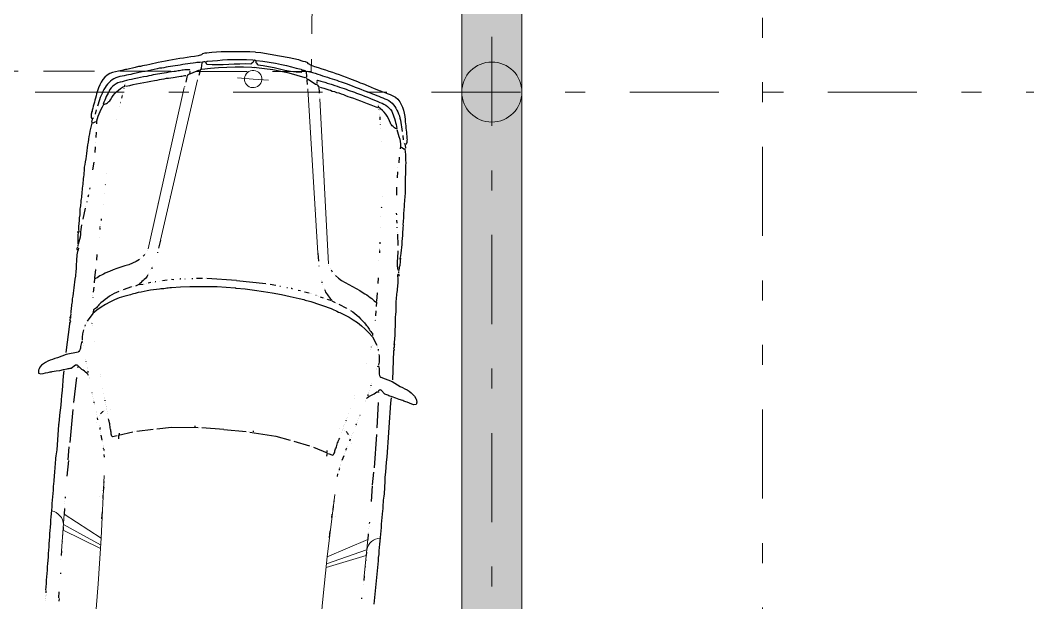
# Model space of a CAD drawing. Header units: metres. Extents: x -45 to 1930, y -347 to 488.
# Drawn here: x -15.81 to -10.75, y -32.16 to -29.25 of the extents above; entities that cross this region are included whole.
import ezdxf

# ---------------------------------------------------------------- set-up
doc = ezdxf.new("R2010")
doc.units = ezdxf.units.M
for name, pattern in [('GETRENNT', [31.75, 12.7, -6.35, 0, -6.35, 0, -6.35]), ('ČERCHOVANÁ', [25.4, 12.7, -6.35, 0, -6.35]), ('ČÁRKOVANÁ', [19.05, 12.7, -6.35])]:
    doc.linetypes.add(name, pattern=pattern)
doc.layers.add('FLOATINGWINDOWS', color=2, linetype='Continuous', plot=False)
for name, color, linetype in [('OSA', 7, 'ČERCHOVANÁ'), ('SRAFY', 3, 'Continuous'), ('zariz.predmety', 203, 'Continuous'), ('ZDIVO', 1, 'Continuous')]:
    doc.layers.add(name, color=color, linetype=linetype)

# ---------------------------------------------------------------- blocks, each defined once
blk = doc.blocks.new('BMW3-PUD')
at = {"lineweight": 0}
for p, q in [((2.5694, 0.7572), (2.3861, 0.7602)), ((2.3861, 0.7602), (2.4905, 0.5663)), ((2.4387, 0.7593), (2.5245, 0.5656)), ((2.4664, 0.7589), (2.5425, 0.5652)), ((1.0314, 0.4512), (0.2143, 0.3401)), ((0.9833, 0.3943), (0.17, 0.2757)), ((0.1432, 0.0776), (0.1432, 0)), ((0.1432, -0.0776), (0.1432, 0)), ((0.9833, -0.3943), (0.17, -0.2757)), ((1.0314, -0.4512), (0.2143, -0.3401)), ((2.3861, -0.7602), (2.4905, -0.5663)), ((2.4387, -0.7593), (2.5245, -0.5656)), ((2.4664, -0.7589), (2.5425, -0.5652)), ((2.5694, -0.7572), (2.3861, -0.7602))]:
    blk.add_line(p, q, dxfattribs=at)
for points in [[(1.5236, 0.7387), (1.5228, 0.7394), (1.5213, 0.7394), (1.5198, 0.7409), (1.519, 0.7424), (1.525, 0.7447), (1.5318, 0.7463), (1.5393, 0.7471), (1.546, 0.7472), (1.5528, 0.748), (1.5595, 0.7489), (1.5663, 0.7512), (1.5715, 0.7543), (1.5722, 0.7558), (1.573, 0.7573), (1.5737, 0.758), (1.5737, 0.758), (1.5902, 0.8161), (1.6115, 0.8584), (1.6159, 0.8704), (1.621, 0.8818), (1.6261, 0.8938), (1.632, 0.9044), (1.6386, 0.915), (1.6468, 0.9249), (1.6549, 0.934), (1.6653, 0.9416), (1.6691, 0.9432), (1.6728, 0.9447), (1.6765, 0.9462), (1.6803, 0.9471), (1.684, 0.9471), (1.6878, 0.9471), (1.6916, 0.9464), (1.6953, 0.9457), (1.697, 0.9345), (1.6948, 0.9232), (1.6905, 0.9111), (1.6876, 0.8991), (1.6855, 0.893), (1.684, 0.8878), (1.6833, 0.8825), (1.6811, 0.878), (1.6768, 0.8592), (1.6725, 0.8411), (1.6675, 0.823), (1.6625, 0.8057), (1.6603, 0.8004), (1.6588, 0.7951), (1.6574, 0.7906), (1.6567, 0.7861), (1.6382, 0.7648), (1.6375, 0.7618), (1.6382, 0.7588), (1.6398, 0.7558), (1.6413, 0.7536), (1.6413, 0.7536), (1.6428, 0.7529), (1.6436, 0.7521), (1.6436, 0.7521)], [(1.0566, 0.7984), (1.0648, 0.8), (1.0738, 0.8016), (1.0821, 0.8025), (1.0911, 0.8033), (1.1001, 0.8035), (1.1083, 0.8036), (1.1173, 0.8037), (1.1264, 0.803), (1.1354, 0.8031), (1.1444, 0.8025), (1.1534, 0.8026), (1.1617, 0.8019), (1.1707, 0.802), (1.1797, 0.8022), (1.1887, 0.8023), (1.1977, 0.8024), (1.212, 0.8033), (1.227, 0.8042), (1.2412, 0.8051), (1.2555, 0.8053), (1.269, 0.8055), (1.2833, 0.8064), (1.2975, 0.8073), (1.311, 0.809), (1.3193, 0.8083), (1.3268, 0.8084), (1.3335, 0.8085), (1.341, 0.8093), (1.3485, 0.8094), (1.356, 0.8103), (1.3636, 0.8104), (1.3718, 0.8104), (1.3756, 0.8105), (1.3786, 0.8105), (1.3816, 0.8106), (1.3853, 0.8106), (1.3883, 0.8099), (1.3914, 0.8099), (1.3951, 0.81), (1.3988, 0.8108), (1.4004, 0.8108), (1.4018, 0.8108), (1.4026, 0.8101), (1.4041, 0.8086), (1.4094, 0.8109), (1.4146, 0.8125), (1.4198, 0.8125), (1.4244, 0.8088), (1.4319, 0.8127), (1.4334, 0.8127), (1.4349, 0.812), (1.4356, 0.8112), (1.4379, 0.8112), (1.582, 0.8182)], [(1.4055, 0.8139), (1.4055, 0.8139), (1.4048, 0.8139), (1.4041, 0.8138), (1.4041, 0.8138)], [(1.4378, 0.8143), (1.4378, 0.8143)], [(2.7053, 0.8196), (2.6887, 0.8202), (2.6722, 0.82), (2.6557, 0.8205), (2.6392, 0.8203), (2.6226, 0.8209), (2.6054, 0.8207), (2.5889, 0.8212), (2.5724, 0.821), (2.5558, 0.8216), (2.5393, 0.8214), (2.522, 0.8219), (2.5055, 0.8217), (2.489, 0.8223), (2.4725, 0.8221), (2.4559, 0.8226), (2.4387, 0.8224), (2.4221, 0.823), (2.4056, 0.8228), (2.3891, 0.8226), (2.3718, 0.8232), (2.3553, 0.823), (2.3388, 0.8235), (2.3215, 0.8233), (2.305, 0.8231), (2.2885, 0.8236), (2.272, 0.8234), (2.2547, 0.824), (2.2382, 0.8238), (2.2276, 0.8237), (2.2171, 0.8236), (2.2059, 0.8234), (2.1954, 0.8233), (2.1848, 0.8232), (2.1743, 0.8238), (2.1638, 0.8237), (2.1533, 0.8243), (2.1428, 0.8242), (2.1315, 0.824), (2.121, 0.8239), (2.1105, 0.8238), (2.1, 0.8237), (2.0895, 0.8235), (2.079, 0.8226), (2.0685, 0.8218), (2.0437, 0.8222), (2.0189, 0.8227), (1.9942, 0.8224), (1.9694, 0.8228), (1.9446, 0.8225), (1.9198, 0.8222), (1.8951, 0.822), (1.8703, 0.8217), (1.8455, 0.8206), (1.8207, 0.8203), (1.796, 0.82), (1.7712, 0.8197), (1.7464, 0.8194), (1.7224, 0.8192), (1.6976, 0.8196), (1.6728, 0.8193)], [(1.9431, 0.8203), (1.9431, 0.8203)], [(0.0086, 0), (0.0085, 0.0275), (0.0125, 0.0749), (0.0164, 0.1222), (0.0218, 0.1696), (0.028, 0.217), (0.0309, 0.229), (0.033, 0.2403), (0.0351, 0.2516), (0.0388, 0.2629), (0.0402, 0.2637), (0.041, 0.2644), (0.0425, 0.266), (0.0439, 0.2667), (0.0498, 0.2833), (0.0548, 0.3006), (0.0591, 0.3187), (0.0634, 0.3376), (0.0677, 0.3556), (0.072, 0.3737), (0.0763, 0.3918), (0.0813, 0.4083), (0.0856, 0.4264), (0.0907, 0.4437), (0.0957, 0.4611), (0.1, 0.4784), (0.1043, 0.4927), (0.1087, 0.507), (0.113, 0.5206), (0.1173, 0.5342), (0.1202, 0.5455), (0.1231, 0.556), (0.1268, 0.5658), (0.1289, 0.5756), (0.1347, 0.5907), (0.1398, 0.605), (0.1434, 0.6186), (0.1485, 0.6322), (0.1491, 0.6389), (0.1513, 0.645), (0.1535, 0.6503), (0.1542, 0.6563), (0.1593, 0.6721), (0.1643, 0.6872), (0.1687, 0.7015), (0.1745, 0.7151), (0.1841, 0.728), (0.1953, 0.7386), (0.2079, 0.747), (0.2214, 0.7547), (0.2355, 0.7601), (0.2505, 0.7655), (0.2662, 0.7695), (0.282, 0.7727), (0.2924, 0.7743), (0.3029, 0.7767), (0.3134, 0.7783), (0.3239, 0.7799), (0.3337, 0.7815), (0.3442, 0.7839), (0.3539, 0.7855), (0.3644, 0.7872), (0.3696, 0.788), (0.3749, 0.7895), (0.3794, 0.7904), (0.3846, 0.7904), (0.3899, 0.7905), (0.3951, 0.7905), (0.3997, 0.7891), (0.4042, 0.7876), (0.4049, 0.7869), (0.4049, 0.7861), (0.405, 0.7846), (0.4057, 0.7832), (0.402, 0.7771)], [(0.0815, 0.2657), (0.0822, 0.2724), (0.0836, 0.2792), (0.085, 0.2868), (0.0857, 0.2928), (0.0885, 0.3056), (0.0921, 0.3191), (0.095, 0.3312), (0.0978, 0.344), (0.1007, 0.356), (0.1036, 0.3688), (0.1064, 0.3809), (0.1093, 0.3929), (0.1122, 0.4042), (0.115, 0.4162), (0.1179, 0.4268), (0.1208, 0.4381), (0.1236, 0.4487), (0.1265, 0.4592), (0.1286, 0.4697), (0.1315, 0.481), (0.1366, 0.4961), (0.1409, 0.5112), (0.1452, 0.5262), (0.1496, 0.5406), (0.1539, 0.5556), (0.1582, 0.5707), (0.1625, 0.585), (0.1676, 0.6001), (0.1705, 0.6106), (0.1734, 0.6212), (0.1763, 0.6317), (0.1799, 0.6423), (0.1828, 0.6528), (0.1864, 0.6634), (0.19, 0.6732), (0.1937, 0.6838), (0.1996, 0.6929), (0.2062, 0.7012), (0.2129, 0.7088), (0.2211, 0.7156), (0.2293, 0.7225), (0.2382, 0.7279), (0.2471, 0.7332), (0.2569, 0.7378), (0.2666, 0.7424), (0.277, 0.7456), (0.2875, 0.7495), (0.2987, 0.7526), (0.31, 0.7557), (0.3204, 0.7581), (0.3317, 0.7605), (0.3429, 0.7629)], [(0.335, 0.7358), (0.3462, 0.7396), (0.3574, 0.7443), (0.3693, 0.7489), (0.3813, 0.7536), (0.3933, 0.7575), (0.4053, 0.7599), (0.418, 0.7608), (0.43, 0.7602)], [(0.3616, 0.7676), (0.3833, 0.7716)], [(0.3961, 0.774), (0.3961, 0.774)], [(0.4095, 0.7832), (0.4245, 0.7856)], [(0.421, 0.7668), (0.4283, 0.7789), (0.4283, 0.7804), (0.4283, 0.7812), (0.4283, 0.7827), (0.429, 0.7834), (0.4425, 0.7859), (0.456, 0.7883), (0.4695, 0.7907), (0.483, 0.7916), (0.4972, 0.7933), (0.5107, 0.7942), (0.525, 0.7951), (0.5392, 0.796), (0.5535, 0.7969), (0.5678, 0.7971), (0.582, 0.798), (0.5955, 0.7989), (0.6098, 0.7998), (0.624, 0.8008), (0.6383, 0.8017), (0.6518, 0.8034), (0.6615, 0.8035), (0.6706, 0.8028), (0.6803, 0.803), (0.6901, 0.8031), (0.6991, 0.8032), (0.7089, 0.8033), (0.7186, 0.8034), (0.7276, 0.8035), (0.7374, 0.8036), (0.7471, 0.8038), (0.7562, 0.8046), (0.7659, 0.8047), (0.7749, 0.8048), (0.7847, 0.8049), (0.7937, 0.8051), (0.8035, 0.8052), (0.811, 0.806), (0.8185, 0.8061), (0.8252, 0.8062), (0.832, 0.8063), (0.8395, 0.8063), (0.8462, 0.8064), (0.853, 0.8065), (0.8605, 0.8074), (0.8755, 0.8068), (0.8905, 0.8062), (0.9048, 0.8071), (0.9198, 0.8073), (0.9341, 0.8075), (0.9484, 0.8069), (0.9626, 0.8063), (0.9762, 0.8035), (0.9829, 0.8058), (0.9889, 0.8074), (0.9964, 0.8075), (1.0032, 0.8068), (1.0107, 0.8061), (1.0182, 0.8047), (1.0257, 0.8041), (1.0325, 0.8042), (1.034, 0.8034), (1.0347, 0.8034), (1.0348, 0.8019), (1.0348, 0.8004), (1.0236, 0.7973), (1.0123, 0.7949), (1.0003, 0.794), (0.9883, 0.7931), (0.9756, 0.793), (0.9635, 0.7928), (0.9508, 0.7927), (0.9388, 0.7918)], [(0.4721, 0.7584), (0.4999, 0.7588)], [(0.6223, 0.7579), (0.6621, 0.7607)], [(0.7513, 0.767), (0.7588, 0.7686)], [(0.7866, 0.7712), (0.8001, 0.7736)], [(0.8211, 0.7761), (0.8211, 0.7761), (0.8226, 0.7761), (0.8233, 0.7761), (0.8241, 0.7769)], [(0.8473, 0.7794), (0.8473, 0.7794)], [(0.8548, 0.7818), (0.911, 0.7892)], [(0.9784, 0.8088), (0.9776, 0.8088), (0.9761, 0.8087), (0.9754, 0.8087), (0.9739, 0.8087)], [(1.04, 0.8027), (1.0475, 0.8028)], [(1.0535, 0.8007), (1.0535, 0.8007), (1.0535, 0.8022), (1.0528, 0.8029), (1.0528, 0.8029), (1.055, 0.8052), (1.0587, 0.8067), (1.0625, 0.8068), (1.0663, 0.8046)], [(1.7014, 0.7558), (1.8267, 0.7596)], [(1.8612, 0.76), (2.0279, 0.762)], [(2.1135, 0.7622), (2.0489, 0.7622)], [(2.1173, 0.7608), (2.1961, 0.7617)], [(2.2997, 0.7614), (2.3065, 0.7615)], [(2.3223, 0.7617), (2.3223, 0.7617)], [(2.332, 0.7604), (2.332, 0.7604)], [(2.3538, 0.7606), (2.3538, 0.7606)], [(2.3576, 0.7599), (2.3861, 0.7602)], [(2.4499, 0.7587), (2.4664, 0.7589)], [(2.489, 0.7592), (2.489, 0.7592), (2.4905, 0.7592), (2.4912, 0.7592), (2.4912, 0.7592)], [(2.5228, 0.7589), (2.5228, 0.7589), (2.5243, 0.7589), (2.525, 0.7589), (2.525, 0.7589)], [(0.126, 0.318), (0.126, 0.318), (0.1244, 0.3188), (0.1237, 0.3195), (0.1229, 0.3202), (0.1236, 0.3262), (0.125, 0.3323), (0.1257, 0.3383), (0.1264, 0.3443), (0.1278, 0.3511), (0.1292, 0.3571), (0.1307, 0.3631), (0.1329, 0.3691), (0.1335, 0.3767), (0.1357, 0.3835), (0.1371, 0.3895), (0.1378, 0.3955), (0.1414, 0.4091), (0.1442, 0.4211), (0.1478, 0.4332), (0.1507, 0.4445), (0.1528, 0.4558), (0.1557, 0.4663), (0.1586, 0.4776), (0.1615, 0.4881), (0.1643, 0.4987), (0.1672, 0.5092), (0.1708, 0.5198), (0.1737, 0.5296), (0.1773, 0.5454), (0.1816, 0.5612), (0.1867, 0.5763), (0.1918, 0.5914), (0.1954, 0.6042), (0.199, 0.617), (0.2026, 0.6291), (0.2077, 0.6404), (0.2106, 0.6509), (0.2142, 0.6607), (0.2186, 0.6705), (0.2245, 0.6796), (0.2311, 0.688), (0.2386, 0.6956), (0.246, 0.7024), (0.255, 0.7078), (0.2639, 0.7116), (0.2729, 0.7155), (0.2818, 0.7194), (0.2916, 0.7232), (0.3005, 0.7263), (0.3103, 0.7295), (0.32, 0.7326), (0.3297, 0.7357), (0.3305, 0.7357), (0.3305, 0.7342), (0.3305, 0.7335), (0.3312, 0.7327), (0.3298, 0.7282), (0.3276, 0.7237), (0.3247, 0.7191), (0.3217, 0.7153), (0.318, 0.7108), (0.3143, 0.7077), (0.3106, 0.7039), (0.3061, 0.7009), (0.2942, 0.6955), (0.283, 0.6893), (0.2725, 0.6817), (0.2629, 0.6741), (0.254, 0.665), (0.2458, 0.6558), (0.2384, 0.646), (0.2318, 0.6354), (0.2303, 0.6354), (0.2288, 0.6354), (0.2273, 0.6354), (0.225, 0.6353)], [(0.5255, 0.7568), (0.5255, 0.7568)], [(0.545, 0.757), (0.575, 0.7574)], [(1.1907, 0), (1.1907, 0.0026), (1.1909, 0.0476), (1.1927, 0.0935), (1.1959, 0.1386), (1.1991, 0.1836), (1.2038, 0.2295), (1.2093, 0.2746), (1.2155, 0.3197), (1.2169, 0.328), (1.2183, 0.3356), (1.2197, 0.3431), (1.2219, 0.3499), (1.2233, 0.3574), (1.2247, 0.3649), (1.2254, 0.3717), (1.2268, 0.3785), (1.2304, 0.3935), (1.2332, 0.4086), (1.2368, 0.4236), (1.2411, 0.4387), (1.2447, 0.4538), (1.249, 0.4681), (1.2533, 0.4831), (1.2584, 0.4975), (1.2613, 0.5058), (1.2642, 0.5126), (1.2671, 0.5201), (1.2693, 0.5276), (1.278, 0.5525), (1.2875, 0.5752), (1.2993, 0.5978), (1.3118, 0.6198), (1.3258, 0.6402), (1.3413, 0.6607), (1.3583, 0.6811), (1.3761, 0.7009), (1.4164, 0.7254)], [(1.4224, 0.7277), (1.4224, 0.7277)], [(1.4291, 0.73), (1.4291, 0.73)], [(1.4351, 0.7331), (1.4426, 0.734)], [(1.4485, 0.7363), (1.4485, 0.7363)], [(1.4613, 0.7394), (1.468, 0.741), (1.474, 0.7418), (1.4807, 0.7427), (1.4867, 0.7435), (1.4935, 0.7436), (1.5003, 0.7437), (1.507, 0.743), (1.5138, 0.7423)], [(1.5312, 0.735), (1.5312, 0.735)], [(1.5379, 0.7336), (1.5379, 0.7336)], [(1.6102, 0.7157), (1.6102, 0.7157)], [(1.62, 0.7136), (1.62, 0.7136), (1.6193, 0.7135), (1.6178, 0.7135), (1.6178, 0.7135)], [(1.6291, 0.7107), (1.6291, 0.7107)], [(1.6856, 0.6955), (1.6802, 0.7007), (1.6749, 0.7059), (1.6711, 0.7127), (1.6665, 0.7186), (1.6627, 0.7253), (1.6588, 0.7313), (1.6543, 0.738), (1.6489, 0.7439), (1.6489, 0.7454), (1.6482, 0.7469), (1.6474, 0.7484), (1.6474, 0.7492), (1.6474, 0.7507), (1.6481, 0.7514), (1.6496, 0.7529), (1.6503, 0.7537)], [(1.8327, 0.7574), (1.8327, 0.7574)], [(2.4987, 0.7586), (2.4987, 0.7586)], [(2.5694, 0.7572), (2.5926, 0.7574)], [(2.5987, 0.7553), (2.5987, 0.7553)], [(2.6114, 0.7577), (2.6114, 0.7577)], [(2.679, 0.754), (2.6805, 0.754), (2.6813, 0.754), (2.6828, 0.754), (2.6843, 0.754)], [(0.4027, 0.6637), (0.4027, 0.6637)], [(0.6742, 0.6895), (0.6742, 0.6895)], [(0.7282, 0.6901), (0.7282, 0.6901), (0.7297, 0.6909), (0.7305, 0.6917), (0.7312, 0.6917)], [(0.7755, 0.6922), (0.7755, 0.6922)], [(0.8295, 0.6943), (0.8295, 0.6943)], [(0.9023, 0.6975), (0.9099, 0.6976)], [(0.9324, 0.6978), (0.9324, 0.6978)], [(0.9421, 0.6994), (0.9421, 0.6994), (0.9414, 0.7002), (0.9398, 0.7002), (0.9398, 0.7002)], [(0.9451, 0.6995), (0.9474, 0.7003), (0.9496, 0.7003), (0.9519, 0.7003), (0.9549, 0.7004)], [(0.9962, 0.7009), (0.9962, 0.7009)], [(1.081, 0.7041), (1.1088, 0.7044)], [(1.0873, 0.4909), (1.0991, 0.5068), (1.1094, 0.5235), (1.1182, 0.5416), (1.1262, 0.5612), (1.1343, 0.5801), (1.1423, 0.599), (1.1511, 0.6179), (1.1607, 0.6352), (1.165, 0.645), (1.1702, 0.6549), (1.1753, 0.664), (1.1812, 0.673), (1.1864, 0.6806), (1.1916, 0.6874), (1.196, 0.6935), (1.2004, 0.701), (1.2004, 0.7018), (1.2004, 0.7033), (1.2011, 0.704), (1.2019, 0.7056), (1.2236, 0.7066)], [(1.1515, 0.7057), (1.1515, 0.7057)], [(1.1561, 0.705), (1.1973, 0.7062)], [(1.2454, 0.7068), (1.2702, 0.7071)], [(1.2552, 0.58), (1.261, 0.5914), (1.2684, 0.602), (1.2758, 0.6133), (1.2832, 0.6239), (1.2921, 0.6338), (1.3009, 0.6444), (1.3106, 0.6543), (1.3202, 0.6642), (1.3247, 0.6687), (1.3299, 0.6733), (1.3351, 0.6771), (1.3403, 0.6809), (1.3455, 0.6847), (1.35, 0.6893), (1.3544, 0.6939), (1.3581, 0.6992), (1.3694, 0.6993)], [(1.2882, 0.7073), (1.2882, 0.7073)], [(1.2942, 0.7067), (1.2942, 0.7067), (1.2957, 0.7067), (1.2965, 0.7067), (1.2965, 0.7067)], [(1.4189, 0.7014), (1.4189, 0.7014)], [(1.4279, 0.7), (1.4279, 0.7), (1.4272, 0.7), (1.4257, 0.7), (1.4257, 0.7)], [(1.4377, 0.6971), (1.4377, 0.6971)], [(1.5138, 0.6793), (1.5138, 0.6793)], [(1.6449, 0.7063), (1.6449, 0.7063)], [(1.6532, 0.7042), (1.6532, 0.7042)], [(1.6607, 0.7028), (1.6607, 0.7028)], [(1.6645, 0.7013), (1.672, 0.7014)], [(1.6954, 0.6927), (1.6954, 0.6927)], [(1.7014, 0.6905), (1.7014, 0.6905)], [(1.7714, 0.6703), (1.7714, 0.6703), (1.7714, 0.6711), (1.7707, 0.6718), (1.7707, 0.6718)], [(1.7798, 0.6666), (1.7798, 0.6666)], [(1.7895, 0.6653), (1.7895, 0.6653)], [(1.8001, 0.6616), (1.8001, 0.6616)], [(1.8084, 0.6595), (1.8084, 0.6595)], [(0.1558, 0.3364), (0.1564, 0.3424), (0.1579, 0.3484), (0.1593, 0.3552), (0.16, 0.3612), (0.1629, 0.371), (0.165, 0.3801), (0.1672, 0.3891), (0.17, 0.3981), (0.1721, 0.4094), (0.175, 0.4207), (0.1771, 0.432), (0.1807, 0.4441), (0.1836, 0.4554), (0.1865, 0.4667), (0.1901, 0.478), (0.193, 0.4893), (0.1973, 0.5073), (0.2023, 0.5247), (0.2073, 0.5428), (0.2124, 0.5601), (0.2175, 0.5774), (0.2225, 0.5955), (0.2276, 0.6128), (0.2326, 0.6309)], [(0.219, 0.633), (0.219, 0.633)], [(0.2423, 0.6385), (0.2423, 0.6385), (0.243, 0.6386), (0.2438, 0.6386), (0.2438, 0.6386)], [(0.267, 0.6433), (0.267, 0.6433)], [(0.273, 0.6434), (0.273, 0.6434)], [(0.2797, 0.645), (0.2932, 0.6474)], [(0.309, 0.6491), (0.309, 0.6491)], [(0.3157, 0.6507), (0.3157, 0.6507), (0.3165, 0.6507), (0.3172, 0.6507), (0.3172, 0.6507)], [(0.3374, 0.6547), (0.3374, 0.6547)], [(1.6742, 0.6368), (1.6742, 0.6368)], [(1.6885, 0.634), (1.6885, 0.634)], [(1.7428, 0.6189), (1.7428, 0.6189)], [(1.7684, 0.6117), (1.7684, 0.6117)], [(1.788, 0.6074), (1.788, 0.6074)], [(1.8204, 0.6551), (1.8197, 0.6559), (1.8189, 0.6566), (1.8167, 0.6566), (1.8152, 0.6573)], [(1.8302, 0.6522), (1.8302, 0.6522)], [(1.8585, 0.6083), (1.8615, 0.6113), (1.8645, 0.6143), (1.8682, 0.6181), (1.8719, 0.6204)], [(1.8604, 0.6436), (1.8604, 0.6436)], [(1.8679, 0.6414), (1.8679, 0.6414)], [(1.8755, 0.6385), (1.8755, 0.6385)], [(1.8786, 0.625), (1.8786, 0.625)], [(1.8845, 0.6364), (1.8845, 0.6364)], [(1.9033, 0.6306), (1.8928, 0.6334)], [(1.9182, 0.639), (1.9182, 0.639)], [(1.9305, 0.6211), (1.9305, 0.6211)], [(1.9508, 0.6154), (1.9478, 0.6161), (1.9456, 0.6161), (1.9425, 0.6168), (1.9403, 0.619)], [(1.9591, 0.6125), (1.9591, 0.6125)], [(1.9681, 0.6111), (1.9681, 0.6111)], [(2.0021, 0.601), (1.978, 0.6082)], [(1.2281, 0.5189), (1.2449, 0.5589)], [(1.2471, 0.5649), (1.2471, 0.5649)], [(1.2522, 0.5725), (1.2522, 0.5725)], [(1.794, 0.6052), (1.794, 0.6052)], [(1.8046, 0.6031), (1.8046, 0.6031), (1.8038, 0.6031), (1.8023, 0.6031), (1.8023, 0.6031)], [(1.8143, 0.6002), (1.8143, 0.6002)], [(1.8234, 0.5981), (1.8234, 0.5981)], [(1.8309, 0.5952), (1.8309, 0.5952)], [(1.8347, 0.5937), (1.8347, 0.5937)], [(1.8422, 0.5923), (1.8422, 0.5923)], [(1.8477, 0.5743), (1.8477, 0.5743)], [(1.8498, 0.5909), (1.8498, 0.5909)], [(1.8556, 0.6007), (1.8556, 0.6007)], [(1.8573, 0.588), (1.8573, 0.588)], [(1.8664, 0.5851), (1.8664, 0.5851)], [(1.9744, 0.5278), (1.9816, 0.5512), (1.9786, 0.5549), (1.974, 0.5571), (1.9695, 0.5585), (1.9643, 0.56), (1.959, 0.5607), (1.9537, 0.5621), (1.9484, 0.5628), (1.9439, 0.565), (1.9379, 0.5664), (1.9311, 0.5678), (1.9251, 0.5693), (1.9183, 0.5707), (1.9123, 0.5721), (1.9055, 0.5743), (1.8995, 0.5765), (1.8934, 0.5794)], [(2.0111, 0.5981), (2.0111, 0.5981)], [(2.0269, 0.5945), (2.0269, 0.5945)], [(2.0322, 0.5931), (2.0322, 0.5931)], [(2.0435, 0.5902), (2.0435, 0.5902), (2.0427, 0.5909), (2.0412, 0.5917), (2.0412, 0.5917)], [(2.0465, 0.5895), (2.048, 0.5895), (2.0495, 0.5895), (2.051, 0.5895), (2.0533, 0.5896)], [(2.0593, 0.5874), (2.0593, 0.5874)], [(2.0856, 0.5832), (2.0721, 0.5853)], [(2.2081, 0.5764), (2.2096, 0.5764), (2.2103, 0.5764), (2.2118, 0.5764), (2.2133, 0.5765)], [(2.2268, 0.5766), (2.2268, 0.5766)], [(2.2336, 0.5745), (2.2547, 0.5747)], [(2.2922, 0.5721), (2.2757, 0.5734)], [(2.2845, 0.5893), (2.2845, 0.5893)], [(2.3936, 0.5703), (2.3583, 0.5699)], [(1.2237, 0.5068), (1.2237, 0.5068)], [(1.2259, 0.5129), (1.2259, 0.5129)], [(1.949, 0.4517), (1.9722, 0.5225), (1.9895, 0.5205)], [(1.961, 0.5201), (1.9625, 0.5202), (1.964, 0.5202), (1.9647, 0.5202), (1.967, 0.5202)], [(1.0546, 0.4627), (1.0546, 0.4627)], [(1.0605, 0.4666), (1.0702, 0.4735)], [(1.0821, 0.4849), (1.0821, 0.4849)], [(1.1607, 0.4423), (1.1674, 0.4453), (1.1734, 0.4484), (1.1794, 0.453), (1.1853, 0.4583), (1.1912, 0.4636), (1.1972, 0.469), (1.2031, 0.4743), (1.2098, 0.4804), (1.2106, 0.4804), (1.2113, 0.4797), (1.2121, 0.4789), (1.2128, 0.4782), (1.21, 0.4616)], [(1.2135, 0.4834), (1.2216, 0.5001)], [(0.7998, 0.4222), (0.7998, 0.4222)], [(1.0382, 0.4528), (1.0382, 0.4528)], [(1.1166, 0.4229), (1.1166, 0.4229)], [(1.1234, 0.4253), (1.1249, 0.4253), (1.1264, 0.4261), (1.1271, 0.4261), (1.1286, 0.4261)], [(1.1353, 0.4292), (1.1353, 0.4292)], [(1.154, 0.4392), (1.154, 0.4392)], [(1.1949, 0.4089), (1.1949, 0.4089)], [(1.197, 0.4164), (1.197, 0.4164)], [(1.1985, 0.4239), (1.202, 0.4382)], [(1.2035, 0.445), (1.2035, 0.445)], [(1.2079, 0.4541), (1.2079, 0.4541)], [(1.9277, 0.353), (1.9447, 0.4328)], [(1.9476, 0.4441), (1.9476, 0.4441)], [(0.7644, 0.3677), (0.7644, 0.3677)], [(0.9833, 0.3943), (1.023, 0.4008)], [(1.0448, 0.4041), (1.0448, 0.4041), (1.0463, 0.4041), (1.047, 0.4041), (1.047, 0.4041)], [(1.1799, 0.3441), (1.1841, 0.3675)], [(1.1855, 0.3735), (1.1855, 0.3735)], [(1.1877, 0.381), (1.1877, 0.381)], [(1.1927, 0.4006), (1.1927, 0.4006), (1.1927, 0.4021), (1.1927, 0.4028), (1.1927, 0.4028)], [(0.1212, 0.2729), (0.1425, 0.313), (0.144, 0.3182), (0.1477, 0.322), (0.1514, 0.3258), (0.1536, 0.3296), (0.1858, 0.3338)], [(0.1297, 0.3173), (0.132, 0.3181), (0.1342, 0.3181), (0.1372, 0.3181), (0.1395, 0.3182)], [(0.2068, 0.3378), (0.2068, 0.3378), (0.2075, 0.3378), (0.2083, 0.3378), (0.2083, 0.3378)], [(0.2143, 0.3401), (0.2143, 0.3401)], [(1.1743, 0.311), (1.1749, 0.323)], [(1.9018, 0.1297), (1.9108, 0.2612), (1.9249, 0.3342)], [(0.0477, 0), (0.0479, 0.001), (0.0493, 0.0047), (0.0538, 0.0055), (0.0591, 0.0071), (0.0635, 0.0094), (0.0673, 0.014), (0.068, 0.0155), (0.0687, 0.0162), (0.0702, 0.017), (0.0702, 0.017), (0.0714, 0.044), (0.0741, 0.0718), (0.0775, 0.0997), (0.0809, 0.1275), (0.0851, 0.1546), (0.0878, 0.1824), (0.0897, 0.2102), (0.0894, 0.2372), (0.0788, 0.2424), (0.078, 0.2476), (0.0787, 0.2529), (0.0809, 0.2574), (0.0838, 0.2612), (0.1101, 0.2638), (0.1116, 0.263), (0.1131, 0.2623), (0.1139, 0.2608), (0.1154, 0.2586), (0.1069, 0.2172), (0.0998, 0.1765), (0.0943, 0.1352), (0.0896, 0.0938), (0.0871, 0.0525), (0.0853, 0.0119), (0.085, 0)], [(0.1153, 0.2646), (0.1235, 0.2692), (0.1243, 0.2692), (0.1258, 0.2684), (0.1273, 0.2677), (0.1288, 0.2677), (0.1475, 0.2717)], [(0.17, 0.2757), (0.17, 0.2757)], [(1.1667, 0.2546), (1.1667, 0.2546), (1.1667, 0.2561), (1.1667, 0.2568), (1.1666, 0.2576)], [(1.1679, 0.2764), (1.1679, 0.2779), (1.1687, 0.2794), (1.1694, 0.2802), (1.1694, 0.2824)], [(0.0493, 0.0092), (0.0504, 0.0408), (0.0523, 0.0724), (0.0549, 0.1039), (0.059, 0.1355), (0.0617, 0.1603), (0.0667, 0.1851), (0.0709, 0.2092), (0.0744, 0.2341), (0.0751, 0.2356), (0.0759, 0.2378), (0.0766, 0.2386), (0.0766, 0.2393)], [(1.1619, 0.2177), (1.1619, 0.2193), (1.1619, 0.22), (1.1618, 0.2215), (1.1626, 0.2222)], [(1.1572, 0.1696), (1.1598, 0.199)], [(1.1574, 0.1531), (1.1574, 0.1531)], [(1.153, 0), (1.1552, 0.1471)], [(1.8926, 0.1461), (1.8941, 0.1461), (1.8956, 0.1462), (1.8964, 0.1462), (1.8986, 0.1462)], [(1.8992, 0), (1.9005, 0.1109)], [(1.9004, 0.1222), (1.9004, 0.1222)], [(1.8987, 0.0535), (1.8987, 0.0535)], [(1.8988, 0.0588), (1.8988, 0.0588)], [(0.0086, 0), (0.0085, -0.0275), (0.0125, -0.0749), (0.0164, -0.1222), (0.0218, -0.1696), (0.028, -0.217), (0.0309, -0.229), (0.033, -0.2403), (0.0351, -0.2516), (0.0388, -0.2629), (0.0402, -0.2637), (0.041, -0.2644), (0.0425, -0.266), (0.0439, -0.2667), (0.0498, -0.2833), (0.0548, -0.3006), (0.0591, -0.3187), (0.0634, -0.3376), (0.0677, -0.3556), (0.072, -0.3737), (0.0763, -0.3918), (0.0813, -0.4083), (0.0856, -0.4264), (0.0907, -0.4437), (0.0957, -0.4611), (0.1, -0.4784), (0.1043, -0.4927), (0.1087, -0.507), (0.113, -0.5206), (0.1173, -0.5342), (0.1202, -0.5455), (0.1231, -0.556), (0.1268, -0.5658), (0.1289, -0.5756), (0.1347, -0.5907), (0.1398, -0.605), (0.1434, -0.6186), (0.1485, -0.6322), (0.1491, -0.6389), (0.1513, -0.645), (0.1535, -0.6503), (0.1542, -0.6563), (0.1593, -0.6721), (0.1643, -0.6872), (0.1687, -0.7015), (0.1745, -0.7151), (0.1841, -0.728), (0.1953, -0.7386), (0.2079, -0.747), (0.2214, -0.7547), (0.2355, -0.7601), (0.2505, -0.7655), (0.2662, -0.7695), (0.282, -0.7727), (0.2924, -0.7743), (0.3029, -0.7767), (0.3134, -0.7783), (0.3239, -0.7799), (0.3337, -0.7815), (0.3442, -0.7839), (0.3539, -0.7855), (0.3644, -0.7872), (0.3696, -0.788), (0.3749, -0.7895), (0.3794, -0.7904), (0.3846, -0.7904), (0.3899, -0.7905), (0.3951, -0.7905), (0.3997, -0.7891), (0.4042, -0.7876), (0.4049, -0.7869), (0.4049, -0.7861), (0.405, -0.7846), (0.4057, -0.7832), (0.402, -0.7771)], [(1.153, 0), (1.1552, -0.1471)], [(1.1907, 0), (1.1907, -0.0026), (1.1909, -0.0476), (1.1927, -0.0935), (1.1959, -0.1386), (1.1991, -0.1836), (1.2038, -0.2295), (1.2093, -0.2746), (1.2155, -0.3197), (1.2169, -0.328), (1.2183, -0.3356), (1.2197, -0.3431), (1.2219, -0.3499), (1.2233, -0.3574), (1.2247, -0.3649), (1.2254, -0.3717), (1.2268, -0.3785), (1.2304, -0.3935), (1.2332, -0.4086), (1.2368, -0.4236), (1.2411, -0.4387), (1.2447, -0.4538), (1.249, -0.4681), (1.2533, -0.4831), (1.2584, -0.4975), (1.2613, -0.5058), (1.2642, -0.5126), (1.2671, -0.5201), (1.2693, -0.5276), (1.278, -0.5525), (1.2875, -0.5752), (1.2993, -0.5978), (1.3118, -0.6198), (1.3258, -0.6402), (1.3413, -0.6607), (1.3583, -0.6811), (1.3761, -0.7009), (1.4164, -0.7254)], [(0.0477, 0), (0.0479, -0.001), (0.0493, -0.0047), (0.0538, -0.0055), (0.0591, -0.0071), (0.0635, -0.0094), (0.0673, -0.014), (0.068, -0.0155), (0.0687, -0.0162), (0.0702, -0.017), (0.0702, -0.017), (0.0714, -0.044), (0.0741, -0.0718), (0.0775, -0.0997), (0.0809, -0.1275), (0.0851, -0.1546), (0.0878, -0.1824), (0.0897, -0.2102), (0.0894, -0.2372), (0.0788, -0.2424), (0.078, -0.2476), (0.0787, -0.2529), (0.0809, -0.2574), (0.0838, -0.2612), (0.1101, -0.2638), (0.1116, -0.263), (0.1131, -0.2623), (0.1139, -0.2608), (0.1154, -0.2586), (0.1069, -0.2172), (0.0998, -0.1765), (0.0943, -0.1352), (0.0896, -0.0938), (0.0871, -0.0525), (0.0853, -0.0119), (0.085, 0)], [(0.0493, -0.0092), (0.0504, -0.0408), (0.0523, -0.0724), (0.0549, -0.1039), (0.059, -0.1355), (0.0617, -0.1603), (0.0667, -0.1851), (0.0709, -0.2092), (0.0744, -0.2341), (0.0751, -0.2356), (0.0759, -0.2378), (0.0766, -0.2386), (0.0766, -0.2393)], [(1.8992, 0), (1.9005, -0.1109)], [(1.8987, -0.0535), (1.8987, -0.0535)], [(1.8988, -0.0588), (1.8988, -0.0588)], [(1.8926, -0.1461), (1.8941, -0.1461), (1.8956, -0.1462), (1.8964, -0.1462), (1.8986, -0.1462)], [(1.9004, -0.1222), (1.9004, -0.1222)], [(1.9018, -0.1297), (1.9108, -0.2612), (1.9249, -0.3342)], [(1.1572, -0.1696), (1.1598, -0.199)], [(1.1574, -0.1531), (1.1574, -0.1531)], [(1.1619, -0.2177), (1.1619, -0.2193), (1.1619, -0.22), (1.1618, -0.2215), (1.1626, -0.2222)], [(0.0815, -0.2657), (0.0822, -0.2724), (0.0836, -0.2792), (0.085, -0.2868), (0.0857, -0.2928), (0.0885, -0.3056), (0.0921, -0.3191), (0.095, -0.3312), (0.0978, -0.344), (0.1007, -0.356), (0.1036, -0.3688), (0.1064, -0.3809), (0.1093, -0.3929), (0.1122, -0.4042), (0.115, -0.4162), (0.1179, -0.4268), (0.1208, -0.4381), (0.1236, -0.4487), (0.1265, -0.4592), (0.1286, -0.4697), (0.1315, -0.481), (0.1366, -0.4961), (0.1409, -0.5112), (0.1452, -0.5262), (0.1496, -0.5406), (0.1539, -0.5556), (0.1582, -0.5707), (0.1625, -0.585), (0.1676, -0.6001), (0.1705, -0.6106), (0.1734, -0.6212), (0.1763, -0.6317), (0.1799, -0.6423), (0.1828, -0.6528), (0.1864, -0.6634), (0.19, -0.6732), (0.1937, -0.6838), (0.1996, -0.6929), (0.2062, -0.7012), (0.2129, -0.7088), (0.2211, -0.7156), (0.2293, -0.7225), (0.2382, -0.7279), (0.2471, -0.7332), (0.2569, -0.7378), (0.2666, -0.7424), (0.277, -0.7456), (0.2875, -0.7495), (0.2987, -0.7526), (0.31, -0.7557), (0.3204, -0.7581), (0.3317, -0.7605), (0.3429, -0.7629)], [(0.1153, -0.2646), (0.1235, -0.2692), (0.1243, -0.2692), (0.1258, -0.2684), (0.1273, -0.2677), (0.1288, -0.2677), (0.1475, -0.2717)], [(0.1212, -0.2729), (0.1425, -0.313), (0.144, -0.3182), (0.1477, -0.322), (0.1514, -0.3258), (0.1536, -0.3296), (0.1858, -0.3338)], [(0.17, -0.2757), (0.17, -0.2757)], [(1.1667, -0.2546), (1.1667, -0.2546), (1.1667, -0.2561), (1.1667, -0.2568), (1.1666, -0.2576)], [(1.1679, -0.2764), (1.1679, -0.2779), (1.1687, -0.2794), (1.1694, -0.2802), (1.1694, -0.2824)], [(0.126, -0.318), (0.126, -0.318), (0.1244, -0.3188), (0.1237, -0.3195), (0.1229, -0.3202), (0.1236, -0.3262), (0.125, -0.3323), (0.1257, -0.3383), (0.1264, -0.3443), (0.1278, -0.3511), (0.1292, -0.3571), (0.1307, -0.3631), (0.1329, -0.3691), (0.1335, -0.3767), (0.1357, -0.3835), (0.1371, -0.3895), (0.1378, -0.3955), (0.1414, -0.4091), (0.1442, -0.4211), (0.1478, -0.4332), (0.1507, -0.4445), (0.1528, -0.4558), (0.1557, -0.4663), (0.1586, -0.4776), (0.1615, -0.4881), (0.1643, -0.4987), (0.1672, -0.5092), (0.1708, -0.5198), (0.1737, -0.5296), (0.1773, -0.5454), (0.1816, -0.5612), (0.1867, -0.5763), (0.1918, -0.5914), (0.1954, -0.6042), (0.199, -0.617), (0.2026, -0.6291), (0.2077, -0.6404), (0.2106, -0.6509), (0.2142, -0.6607), (0.2186, -0.6705), (0.2245, -0.6796), (0.2311, -0.688), (0.2386, -0.6956), (0.246, -0.7024), (0.255, -0.7078), (0.2639, -0.7116), (0.2729, -0.7155), (0.2818, -0.7194), (0.2916, -0.7232), (0.3005, -0.7263), (0.3103, -0.7295), (0.32, -0.7326), (0.3297, -0.7357), (0.3305, -0.7357), (0.3305, -0.7342), (0.3305, -0.7335), (0.3312, -0.7327), (0.3298, -0.7282), (0.3276, -0.7237), (0.3247, -0.7191), (0.3217, -0.7153), (0.318, -0.7108), (0.3143, -0.7077), (0.3106, -0.7039), (0.3061, -0.7009), (0.2942, -0.6955), (0.283, -0.6893), (0.2725, -0.6817), (0.2629, -0.6741), (0.254, -0.665), (0.2458, -0.6558), (0.2384, -0.646), (0.2318, -0.6354), (0.2303, -0.6354), (0.2288, -0.6354), (0.2273, -0.6354), (0.225, -0.6353)], [(0.1297, -0.3173), (0.132, -0.3181), (0.1342, -0.3181), (0.1372, -0.3181), (0.1395, -0.3182)], [(0.1558, -0.3364), (0.1564, -0.3424), (0.1579, -0.3484), (0.1593, -0.3552), (0.16, -0.3612), (0.1629, -0.371), (0.165, -0.3801), (0.1672, -0.3891), (0.17, -0.3981), (0.1721, -0.4094), (0.175, -0.4207), (0.1771, -0.432), (0.1807, -0.4441), (0.1836, -0.4554), (0.1865, -0.4667), (0.1901, -0.478), (0.193, -0.4893), (0.1973, -0.5073), (0.2023, -0.5247), (0.2073, -0.5428), (0.2124, -0.5601), (0.2175, -0.5774), (0.2225, -0.5955), (0.2276, -0.6128), (0.2326, -0.6309)], [(0.2068, -0.3378), (0.2068, -0.3378), (0.2075, -0.3378), (0.2083, -0.3378), (0.2083, -0.3378)], [(0.2143, -0.3401), (0.2143, -0.3401)], [(1.1743, -0.311), (1.1749, -0.323)], [(1.1799, -0.3441), (1.1841, -0.3675)], [(1.9277, -0.353), (1.9447, -0.4328)], [(0.7644, -0.3677), (0.7644, -0.3677)], [(0.9833, -0.3943), (1.023, -0.4008)], [(1.0448, -0.4041), (1.0448, -0.4041), (1.0463, -0.4041), (1.047, -0.4041), (1.047, -0.4041)], [(1.1855, -0.3735), (1.1855, -0.3735)], [(1.1877, -0.381), (1.1877, -0.381)], [(1.1927, -0.4006), (1.1927, -0.4006), (1.1927, -0.4021), (1.1927, -0.4028), (1.1927, -0.4028)], [(0.7998, -0.4222), (0.7998, -0.4222)], [(1.0382, -0.4528), (1.0382, -0.4528)], [(1.1166, -0.4229), (1.1166, -0.4229)], [(1.1234, -0.4253), (1.1249, -0.4253), (1.1264, -0.4261), (1.1271, -0.4261), (1.1286, -0.4261)], [(1.1353, -0.4292), (1.1353, -0.4292)], [(1.154, -0.4392), (1.154, -0.4392)], [(1.1607, -0.4423), (1.1674, -0.4453), (1.1734, -0.4484), (1.1794, -0.453), (1.1853, -0.4583), (1.1912, -0.4636), (1.1972, -0.469), (1.2031, -0.4743), (1.2098, -0.4804), (1.2106, -0.4804), (1.2113, -0.4797), (1.2121, -0.4789), (1.2128, -0.4782), (1.21, -0.4616)], [(1.1949, -0.4089), (1.1949, -0.4089)], [(1.197, -0.4164), (1.197, -0.4164)], [(1.1985, -0.4239), (1.202, -0.4382)], [(1.2035, -0.445), (1.2035, -0.445)], [(1.2079, -0.4541), (1.2079, -0.4541)], [(1.9476, -0.4441), (1.9476, -0.4441)], [(1.949, -0.4517), (1.9722, -0.5225), (1.9895, -0.5205)], [(1.0546, -0.4627), (1.0546, -0.4627)], [(1.0605, -0.4666), (1.0702, -0.4735)], [(1.0821, -0.4849), (1.0821, -0.4849)], [(1.0873, -0.4909), (1.0991, -0.5068), (1.1094, -0.5235), (1.1182, -0.5416), (1.1262, -0.5612), (1.1343, -0.5801), (1.1423, -0.599), (1.1511, -0.6179), (1.1607, -0.6352), (1.165, -0.645), (1.1702, -0.6549), (1.1753, -0.664), (1.1812, -0.673), (1.1864, -0.6806), (1.1916, -0.6874), (1.196, -0.6935), (1.2004, -0.701), (1.2004, -0.7018), (1.2004, -0.7033), (1.2011, -0.704), (1.2019, -0.7056), (1.2236, -0.7066)], [(1.2135, -0.4834), (1.2216, -0.5001)], [(1.2237, -0.5068), (1.2237, -0.5068)], [(1.2259, -0.5129), (1.2259, -0.5129)], [(1.2281, -0.5189), (1.2449, -0.5589)], [(1.9744, -0.5278), (1.9816, -0.5512), (1.9786, -0.5549), (1.974, -0.5571), (1.9695, -0.5585), (1.9643, -0.56), (1.959, -0.5607), (1.9537, -0.5621), (1.9484, -0.5628), (1.9439, -0.565), (1.9379, -0.5664), (1.9311, -0.5678), (1.9251, -0.5693), (1.9183, -0.5707), (1.9123, -0.5721), (1.9055, -0.5743), (1.8995, -0.5765), (1.8934, -0.5794)], [(1.961, -0.5201), (1.9625, -0.5202), (1.964, -0.5202), (1.9647, -0.5202), (1.967, -0.5202)], [(1.2471, -0.5649), (1.2471, -0.5649)], [(1.2522, -0.5725), (1.2522, -0.5725)], [(1.2552, -0.58), (1.261, -0.5914), (1.2684, -0.602), (1.2758, -0.6133), (1.2832, -0.6239), (1.2921, -0.6338), (1.3009, -0.6444), (1.3106, -0.6543), (1.3202, -0.6642), (1.3247, -0.6687), (1.3299, -0.6733), (1.3351, -0.6771), (1.3403, -0.6809), (1.3455, -0.6847), (1.35, -0.6893), (1.3544, -0.6939), (1.3581, -0.6992), (1.3694, -0.6993)], [(1.794, -0.6052), (1.794, -0.6052)], [(1.8046, -0.6031), (1.8046, -0.6031), (1.8038, -0.6031), (1.8023, -0.6031), (1.8023, -0.6031)], [(1.8143, -0.6002), (1.8143, -0.6002)], [(1.8234, -0.5981), (1.8234, -0.5981)], [(1.8309, -0.5952), (1.8309, -0.5952)], [(1.8347, -0.5937), (1.8347, -0.5937)], [(1.8422, -0.5923), (1.8422, -0.5923)], [(1.8477, -0.5743), (1.8477, -0.5743)], [(1.8498, -0.5909), (1.8498, -0.5909)], [(1.8556, -0.6007), (1.8556, -0.6007)], [(1.8573, -0.588), (1.8573, -0.588)], [(1.8664, -0.5851), (1.8664, -0.5851)], [(2.0021, -0.601), (1.978, -0.6082)], [(2.0111, -0.5981), (2.0111, -0.5981)], [(2.0269, -0.5945), (2.0269, -0.5945)], [(2.0322, -0.5931), (2.0322, -0.5931)], [(2.0435, -0.5902), (2.0435, -0.5902), (2.0427, -0.5909), (2.0412, -0.5917), (2.0412, -0.5917)], [(2.0465, -0.5895), (2.048, -0.5895), (2.0495, -0.5895), (2.051, -0.5895), (2.0533, -0.5896)], [(2.0593, -0.5874), (2.0593, -0.5874)], [(2.0856, -0.5832), (2.0721, -0.5853)], [(2.2081, -0.5764), (2.2096, -0.5764), (2.2103, -0.5764), (2.2118, -0.5764), (2.2133, -0.5765)], [(2.2268, -0.5766), (2.2268, -0.5766)], [(2.2336, -0.5745), (2.2547, -0.5747)], [(2.2922, -0.5721), (2.2757, -0.5734)], [(2.2845, -0.5893), (2.2845, -0.5893)], [(2.3936, -0.5703), (2.3583, -0.5699)], [(0.219, -0.633), (0.219, -0.633)], [(0.2423, -0.6385), (0.2423, -0.6385), (0.243, -0.6386), (0.2438, -0.6386), (0.2438, -0.6386)], [(0.267, -0.6433), (0.267, -0.6433)], [(0.273, -0.6434), (0.273, -0.6434)], [(0.2797, -0.645), (0.2932, -0.6474)], [(0.309, -0.6491), (0.309, -0.6491)], [(0.3157, -0.6507), (0.3157, -0.6507), (0.3165, -0.6507), (0.3172, -0.6507), (0.3172, -0.6507)], [(0.3374, -0.6547), (0.3374, -0.6547)], [(1.6742, -0.6368), (1.6742, -0.6368)], [(1.6885, -0.634), (1.6885, -0.634)], [(1.7428, -0.6189), (1.7428, -0.6189)], [(1.7684, -0.6117), (1.7684, -0.6117)], [(1.788, -0.6074), (1.788, -0.6074)], [(1.8204, -0.6551), (1.8197, -0.6559), (1.8189, -0.6566), (1.8167, -0.6566), (1.8152, -0.6573)], [(1.8302, -0.6522), (1.8302, -0.6522)], [(1.8585, -0.6083), (1.8615, -0.6113), (1.8645, -0.6143), (1.8682, -0.6181), (1.8719, -0.6204)], [(1.8604, -0.6436), (1.8604, -0.6436)], [(1.8679, -0.6414), (1.8679, -0.6414)], [(1.8755, -0.6385), (1.8755, -0.6385)], [(1.8786, -0.625), (1.8786, -0.625)], [(1.8845, -0.6364), (1.8845, -0.6364)], [(1.9033, -0.6306), (1.8928, -0.6334)], [(1.9182, -0.639), (1.9182, -0.639)], [(1.9305, -0.6211), (1.9305, -0.6211)], [(1.9508, -0.6154), (1.9478, -0.6161), (1.9456, -0.6161), (1.9425, -0.6168), (1.9403, -0.619)], [(1.9591, -0.6125), (1.9591, -0.6125)], [(1.9681, -0.6111), (1.9681, -0.6111)], [(0.4027, -0.6637), (0.4027, -0.6637)], [(0.6742, -0.6895), (0.6742, -0.6895)], [(0.7282, -0.6901), (0.7282, -0.6901), (0.7297, -0.6909), (0.7305, -0.6917), (0.7312, -0.6917)], [(0.7755, -0.6922), (0.7755, -0.6922)], [(0.8295, -0.6943), (0.8295, -0.6943)], [(0.9023, -0.6975), (0.9099, -0.6976)], [(0.9324, -0.6978), (0.9324, -0.6978)], [(0.9421, -0.6994), (0.9421, -0.6994), (0.9414, -0.7002), (0.9398, -0.7002), (0.9398, -0.7002)], [(0.9451, -0.6995), (0.9474, -0.7003), (0.9496, -0.7003), (0.9519, -0.7003), (0.9549, -0.7004)], [(0.9962, -0.7009), (0.9962, -0.7009)], [(1.081, -0.7041), (1.1088, -0.7044)], [(1.1515, -0.7057), (1.1515, -0.7057)], [(1.1561, -0.705), (1.1973, -0.7062)], [(1.2454, -0.7068), (1.2702, -0.7071)], [(1.2882, -0.7073), (1.2882, -0.7073)], [(1.2942, -0.7067), (1.2942, -0.7067), (1.2957, -0.7067), (1.2965, -0.7067), (1.2965, -0.7067)], [(1.4189, -0.7014), (1.4189, -0.7014)], [(1.4279, -0.7), (1.4279, -0.7), (1.4272, -0.7), (1.4257, -0.7), (1.4257, -0.7)], [(1.4377, -0.6971), (1.4377, -0.6971)], [(1.5138, -0.6793), (1.5138, -0.6793)], [(1.6449, -0.7063), (1.6449, -0.7063)], [(1.6856, -0.6955), (1.6802, -0.7007), (1.6749, -0.7059), (1.6711, -0.7127), (1.6665, -0.7186), (1.6627, -0.7253), (1.6588, -0.7313), (1.6543, -0.738), (1.6489, -0.7439), (1.6489, -0.7454), (1.6482, -0.7469), (1.6474, -0.7484), (1.6474, -0.7492), (1.6474, -0.7507), (1.6481, -0.7514), (1.6496, -0.7529), (1.6503, -0.7537)], [(1.6532, -0.7042), (1.6532, -0.7042)], [(1.6607, -0.7028), (1.6607, -0.7028)], [(1.6645, -0.7013), (1.672, -0.7014)], [(1.6954, -0.6927), (1.6954, -0.6927)], [(1.7014, -0.6905), (1.7014, -0.6905)], [(1.7714, -0.6703), (1.7714, -0.6703), (1.7714, -0.6711), (1.7707, -0.6718), (1.7707, -0.6718)], [(1.7798, -0.6666), (1.7798, -0.6666)], [(1.7895, -0.6653), (1.7895, -0.6653)], [(1.8001, -0.6616), (1.8001, -0.6616)], [(1.8084, -0.6595), (1.8084, -0.6595)], [(0.335, -0.7358), (0.3462, -0.7396), (0.3574, -0.7443), (0.3693, -0.7489), (0.3813, -0.7536), (0.3933, -0.7575), (0.4053, -0.7599), (0.418, -0.7608), (0.43, -0.7602)], [(0.4721, -0.7584), (0.4999, -0.7588)], [(0.5255, -0.7568), (0.5255, -0.7568)], [(0.545, -0.757), (0.575, -0.7574)], [(0.6223, -0.7579), (0.6621, -0.7607)], [(1.4224, -0.7277), (1.4224, -0.7277)], [(1.4291, -0.73), (1.4291, -0.73)], [(1.4351, -0.7331), (1.4426, -0.734)], [(1.4485, -0.7363), (1.4485, -0.7363)], [(1.4613, -0.7394), (1.468, -0.741), (1.474, -0.7418), (1.4807, -0.7427), (1.4867, -0.7435), (1.4935, -0.7436), (1.5003, -0.7437), (1.507, -0.743), (1.5138, -0.7423)], [(1.5236, -0.7387), (1.5228, -0.7394), (1.5213, -0.7394), (1.5198, -0.7409), (1.519, -0.7424), (1.525, -0.7447), (1.5318, -0.7463), (1.5393, -0.7471), (1.546, -0.7472), (1.5528, -0.748), (1.5595, -0.7489), (1.5663, -0.7512), (1.5715, -0.7543), (1.5722, -0.7558), (1.573, -0.7573), (1.5737, -0.758), (1.5737, -0.758), (1.5902, -0.8161), (1.6115, -0.8584), (1.6159, -0.8704), (1.621, -0.8818), (1.6261, -0.8938), (1.632, -0.9044), (1.6386, -0.915), (1.6468, -0.9249), (1.6549, -0.934), (1.6653, -0.9416), (1.6691, -0.9432), (1.6728, -0.9447), (1.6765, -0.9462), (1.6803, -0.9471), (1.684, -0.9471), (1.6878, -0.9471), (1.6916, -0.9464), (1.6953, -0.9457), (1.697, -0.9345), (1.6948, -0.9232), (1.6905, -0.9111), (1.6876, -0.8991), (1.6855, -0.893), (1.684, -0.8878), (1.6833, -0.8825), (1.6811, -0.878), (1.6768, -0.8592), (1.6725, -0.8411), (1.6675, -0.823), (1.6625, -0.8057), (1.6603, -0.8004), (1.6588, -0.7951), (1.6574, -0.7906), (1.6567, -0.7861), (1.6382, -0.7648), (1.6375, -0.7618), (1.6382, -0.7588), (1.6398, -0.7558), (1.6413, -0.7536), (1.6413, -0.7536), (1.6428, -0.7529), (1.6436, -0.7521), (1.6436, -0.7521)], [(1.5312, -0.735), (1.5312, -0.735)], [(1.5379, -0.7336), (1.5379, -0.7336)], [(1.6102, -0.7157), (1.6102, -0.7157)], [(1.62, -0.7136), (1.62, -0.7136), (1.6193, -0.7135), (1.6178, -0.7135), (1.6178, -0.7135)], [(1.6291, -0.7107), (1.6291, -0.7107)], [(1.7014, -0.7558), (1.8267, -0.7596)], [(1.8327, -0.7574), (1.8327, -0.7574)], [(2.4987, -0.7586), (2.4987, -0.7586)], [(2.5694, -0.7572), (2.5926, -0.7574)], [(2.5987, -0.7553), (2.5987, -0.7553)], [(2.6114, -0.7577), (2.6114, -0.7577)], [(2.679, -0.754), (2.6805, -0.754), (2.6813, -0.754), (2.6828, -0.754), (2.6843, -0.754)], [(2.8044, -0.7517), (2.7744, -0.7521)], [(2.8082, -0.7503), (2.821, -0.7504)], [(0.3616, -0.7676), (0.3833, -0.7716)], [(0.3961, -0.774), (0.3961, -0.774)], [(0.4095, -0.7832), (0.4245, -0.7856)], [(0.421, -0.7668), (0.4283, -0.7789), (0.4283, -0.7804), (0.4283, -0.7812), (0.4283, -0.7827), (0.429, -0.7834), (0.4425, -0.7859), (0.456, -0.7883), (0.4695, -0.7907), (0.483, -0.7916), (0.4972, -0.7933), (0.5107, -0.7942), (0.525, -0.7951), (0.5392, -0.796), (0.5535, -0.7969), (0.5678, -0.7971), (0.582, -0.798), (0.5955, -0.7989), (0.6098, -0.7998), (0.624, -0.8008), (0.6383, -0.8017), (0.6518, -0.8034), (0.6615, -0.8035), (0.6706, -0.8028), (0.6803, -0.803), (0.6901, -0.8031), (0.6991, -0.8032), (0.7089, -0.8033), (0.7186, -0.8034), (0.7276, -0.8035), (0.7374, -0.8036), (0.7471, -0.8038), (0.7562, -0.8046), (0.7659, -0.8047), (0.7749, -0.8048), (0.7847, -0.8049), (0.7937, -0.8051), (0.8035, -0.8052), (0.811, -0.806), (0.8185, -0.8061), (0.8252, -0.8062), (0.832, -0.8063), (0.8395, -0.8063), (0.8462, -0.8064), (0.853, -0.8065), (0.8605, -0.8074), (0.8755, -0.8068), (0.8905, -0.8062), (0.9048, -0.8071), (0.9198, -0.8073), (0.9341, -0.8075), (0.9484, -0.8069), (0.9626, -0.8063), (0.9762, -0.8035), (0.9829, -0.8058), (0.9889, -0.8074), (0.9964, -0.8075), (1.0032, -0.8068), (1.0107, -0.8061), (1.0182, -0.8047), (1.0257, -0.8041), (1.0325, -0.8042), (1.034, -0.8034), (1.0347, -0.8034), (1.0348, -0.8019), (1.0348, -0.8004), (1.0236, -0.7973), (1.0123, -0.7949), (1.0003, -0.794), (0.9883, -0.7931), (0.9756, -0.793), (0.9635, -0.7928), (0.9508, -0.7927), (0.9388, -0.7918)], [(0.7513, -0.767), (0.7588, -0.7686)], [(0.7866, -0.7712), (0.8001, -0.7736)], [(0.8211, -0.7761), (0.8211, -0.7761), (0.8226, -0.7761), (0.8233, -0.7761), (0.8241, -0.7769)], [(0.8473, -0.7794), (0.8473, -0.7794)], [(0.8548, -0.7818), (0.911, -0.7892)], [(0.9784, -0.8088), (0.9776, -0.8088), (0.9761, -0.8087), (0.9754, -0.8087), (0.9739, -0.8087)], [(1.04, -0.8027), (1.0475, -0.8028)], [(1.0535, -0.8007), (1.0535, -0.8007), (1.0535, -0.8022), (1.0528, -0.8029), (1.0528, -0.8029), (1.055, -0.8052), (1.0587, -0.8067), (1.0625, -0.8068), (1.0663, -0.8046)], [(1.0566, -0.7984), (1.0648, -0.8), (1.0738, -0.8016), (1.0821, -0.8025), (1.0911, -0.8033), (1.1001, -0.8035), (1.1083, -0.8036), (1.1173, -0.8037), (1.1264, -0.803), (1.1354, -0.8031), (1.1444, -0.8025), (1.1534, -0.8026), (1.1617, -0.8019), (1.1707, -0.802), (1.1797, -0.8022), (1.1887, -0.8023), (1.1977, -0.8024), (1.212, -0.8033), (1.227, -0.8042), (1.2412, -0.8051), (1.2555, -0.8053), (1.269, -0.8055), (1.2833, -0.8064), (1.2975, -0.8073), (1.311, -0.809), (1.3193, -0.8083), (1.3268, -0.8084), (1.3335, -0.8085), (1.341, -0.8093), (1.3485, -0.8094), (1.356, -0.8103), (1.3636, -0.8104), (1.3718, -0.8104), (1.3756, -0.8105), (1.3786, -0.8105), (1.3816, -0.8106), (1.3853, -0.8106), (1.3883, -0.8099), (1.3914, -0.8099), (1.3951, -0.81), (1.3988, -0.8108), (1.4004, -0.8108), (1.4018, -0.8108), (1.4026, -0.8101), (1.4041, -0.8086), (1.4094, -0.8109), (1.4146, -0.8125), (1.4198, -0.8125), (1.4244, -0.8088), (1.4319, -0.8127), (1.4334, -0.8127), (1.4349, -0.812), (1.4356, -0.8112), (1.4379, -0.8112), (1.582, -0.8182)], [(1.8612, -0.76), (2.0279, -0.762)], [(2.1135, -0.7622), (2.0489, -0.7622)], [(2.1173, -0.7608), (2.1961, -0.7617)], [(2.2997, -0.7614), (2.3065, -0.7615)], [(2.3223, -0.7617), (2.3223, -0.7617)], [(2.332, -0.7604), (2.332, -0.7604)], [(2.3538, -0.7606), (2.3538, -0.7606)], [(2.3576, -0.7599), (2.3861, -0.7602)], [(2.4499, -0.7587), (2.4664, -0.7589)], [(2.489, -0.7592), (2.489, -0.7592), (2.4905, -0.7592), (2.4912, -0.7592), (2.4912, -0.7592)], [(2.5228, -0.7589), (2.5228, -0.7589), (2.5243, -0.7589), (2.525, -0.7589), (2.525, -0.7589)], [(1.4055, -0.8139), (1.4055, -0.8139), (1.4048, -0.8139), (1.4041, -0.8138), (1.4041, -0.8138)], [(1.4378, -0.8143), (1.4378, -0.8143)], [(2.7721, -0.8189), (2.7556, -0.8195), (2.7391, -0.8193), (2.7225, -0.8198), (2.7053, -0.8196), (2.6887, -0.8202), (2.6722, -0.82), (2.6557, -0.8205), (2.6392, -0.8203), (2.6226, -0.8209), (2.6054, -0.8207), (2.5889, -0.8212), (2.5724, -0.821), (2.5558, -0.8216), (2.5393, -0.8214), (2.522, -0.8219), (2.5055, -0.8217), (2.489, -0.8223), (2.4725, -0.8221), (2.4559, -0.8226), (2.4387, -0.8224), (2.4221, -0.823), (2.4056, -0.8228), (2.3891, -0.8226), (2.3718, -0.8232), (2.3553, -0.823), (2.3388, -0.8235), (2.3215, -0.8233), (2.305, -0.8231), (2.2885, -0.8236), (2.272, -0.8234), (2.2547, -0.824), (2.2382, -0.8238), (2.2276, -0.8237), (2.2171, -0.8236), (2.2059, -0.8234), (2.1954, -0.8233), (2.1848, -0.8232), (2.1743, -0.8238), (2.1638, -0.8237), (2.1533, -0.8243), (2.1428, -0.8242), (2.1315, -0.824), (2.121, -0.8239), (2.1105, -0.8238), (2.1, -0.8237), (2.0895, -0.8235), (2.079, -0.8226), (2.0685, -0.8218), (2.0437, -0.8222), (2.0189, -0.8227), (1.9942, -0.8224), (1.9694, -0.8228), (1.9446, -0.8225), (1.9198, -0.8222), (1.8951, -0.822), (1.8703, -0.8217), (1.8455, -0.8206), (1.8207, -0.8203), (1.796, -0.82), (1.7712, -0.8197), (1.7464, -0.8194), (1.7224, -0.8192), (1.6976, -0.8196), (1.6728, -0.8193)], [(1.9431, -0.8203), (1.9431, -0.8203)], [(2.7751, -0.8182), (2.7781, -0.819), (2.7804, -0.819), (2.7826, -0.819), (2.7849, -0.8191)], [(2.7924, -0.8169), (2.7924, -0.8169)], [(2.7984, -0.8162), (2.7984, -0.8162)], [(2.7984, -0.8192), (2.7984, -0.8192)], [(2.8059, -0.8186), (2.8059, -0.8186)], [(2.8119, -0.8194), (2.8119, -0.8194)], [(2.8127, -0.8164), (2.8127, -0.8164)], [(2.8224, -0.8158), (2.8224, -0.8158)]]:
    blk.add_lwpolyline(points)
for points in [[(2.1773, 0.5775), (2.4905, 0.5663), (2.7189, 0.5615), (2.9922, 0.561), (3.0454, 0.5676), (3.0447, 0.5676), (3.0432, 0.5676), (3.0424, 0.5668), (3.0409, 0.5668)], [(2.1773, -0.5775), (2.4905, -0.5663), (2.7189, -0.5615), (2.9922, -0.561), (3.0454, -0.5676), (3.0447, -0.5676), (3.0432, -0.5676), (3.0424, -0.5668), (3.0409, -0.5668)]]:
    blk.add_lwpolyline(points, dxfattribs=at)
for centre, radius, start, end in [((2.4455, 0.8293), 0.0702, 185.0865, 264.4197), ((0.1432, 0), 0.0432, 0, 180), ((0.1432, 0), 0.0432, 180, 0), ((2.4455, -0.8293), 0.0702, 95.5803, 174.9135)]:
    blk.add_arc(centre, radius, start, end, dxfattribs=at)

msp = doc.modelspace()

# ---------------------------------------------------------------- hatches: boundary and pattern name
at = {"layer": 'SRAFY', "linetype": 'Continuous', "lineweight": 0}
h = msp.add_hatch(color=256, dxfattribs=at)
h.paths.add_polyline_path([(-17.772471, -25.857673), (-17.772419, -25.707673), (-18.452857, -25.707673), (-18.452857, -25.857673)])
h.paths.add_polyline_path([(-17.172471, -25.857673), (-17.172419, -25.707673), (-17.772419, -25.707673), (-17.772471, -25.857673)])
h.paths.add_polyline_path([(-17.172523, -26.007673), (-17.172471, -25.857673), (-17.772471, -25.857673), (-17.772523, -26.007673)])
h.paths.add_polyline_path([(-17.772523, -26.007673), (-17.772471, -25.857673), (-18.452857, -25.857673), (-18.452857, -26.007673)])
h.paths.add_polyline_path([(-14.902419, -25.707673), (-14.902471, -25.857673), (-14.312325, -25.857673), (-14.310621, -25.707673)])
h.paths.add_polyline_path([(-14.31403, -26.007673), (-14.312325, -25.857673), (-14.902471, -25.857673), (-14.902523, -26.007673)])
h.paths.add_polyline_path([(-13.452857, -25.857673), (-13.452857, -25.707673), (-14.310621, -25.707673), (-14.312325, -25.857673)])
h.paths.add_polyline_path([(-13.602857, -26.007673), (-13.602857, -29.606209, -0.41421356), (-13.452857, -29.456209), (-13.452857, -25.857673), (-14.312325, -25.857673), (-14.31403, -26.007673)])
h.paths.add_polyline_path([(-13.452857, -29.456209, -0.41421356), (-13.302857, -29.606209), (-13.302857, -25.857673), (-13.452857, -25.857673)])
h.paths.add_polyline_path([(-13.602857, -35.016919), (-13.302857, -35.166604), (-13.302857, -29.606209, -1), (-13.602857, -29.606209)])
h = msp.add_hatch(color=256, dxfattribs=at)
edge = h.paths.add_edge_path()
edge.add_arc((-13.452857, -29.606209), 0.15, 0, 360)

# ---------------------------------------------------------------- linework, layer by layer
at = {"layer": 'FLOATINGWINDOWS', "linetype": 'Continuous', "lineweight": 0, "flags": 128}
msp.add_lwpolyline([(-23.602857, -30.027423), (-23.602857, -17.752723), (-19.552857, -17.757673), (-19.559079, -15.157688), (-13.302857, -15.157688), (-13.302857, -35.166604)], close=True, dxfattribs=at)
at = {"layer": 'OSA', "color": 253, "lineweight": 0, "ltscale": 0.035}
for p, q in [((-13.452857, -7.572646), (-13.452857, -36.635005)), ((-25.62195, -29.606209), (-10.748631, -29.606209))]:
    msp.add_line(p, q, dxfattribs=at)
at = {"layer": 'zariz.predmety', "linetype": 'ČÁRKOVANÁ', "lineweight": 0, "ltscale": 0.02, "flags": 128}
msp.add_lwpolyline([(-15.537368, -24.962466), (-14.302159, -24.962897), (-14.353742, -29.502879), (-15.943742, -29.502325), (-15.944666, -32.152325), (-21.214666, -32.150487), (-21.214122, -30.590487), (-19.494162, -30.591087), (-17.774122, -30.591687), (-17.773554, -28.961687), (-17.772159, -24.961687), (-16.537368, -24.962118), (-16.537368, -25.562292)], dxfattribs=at)
at = {"layer": 'ZDIVO', "linetype": 'GETRENNT', "lineweight": 0, "ltscale": 0.035}
msp.add_line((-12.102857, -10.210871), (-12.102857, -35.615123), dxfattribs=at)
at = {"layer": 'ZDIVO', "linetype": 'Continuous', "lineweight": 0}
for p, q in [((-13.302857, -25.707673), (-13.302857, -35.166604)), ((-13.602857, -26.007673), (-13.602857, -35.016919))]:
    msp.add_line(p, q, dxfattribs=at)
msp.add_circle((-13.452857, -29.606209), 0.15, dxfattribs=at)

# ---------------------------------------------------------------- block references
at = {"linetype": 'Continuous', "lineweight": 0, "rotation": 265.2459765108031}
msp.add_blockref('BMW3-PUD', (-14.632184, -29.398434), dxfattribs=at)

doc.saveas('drawing.dxf')
